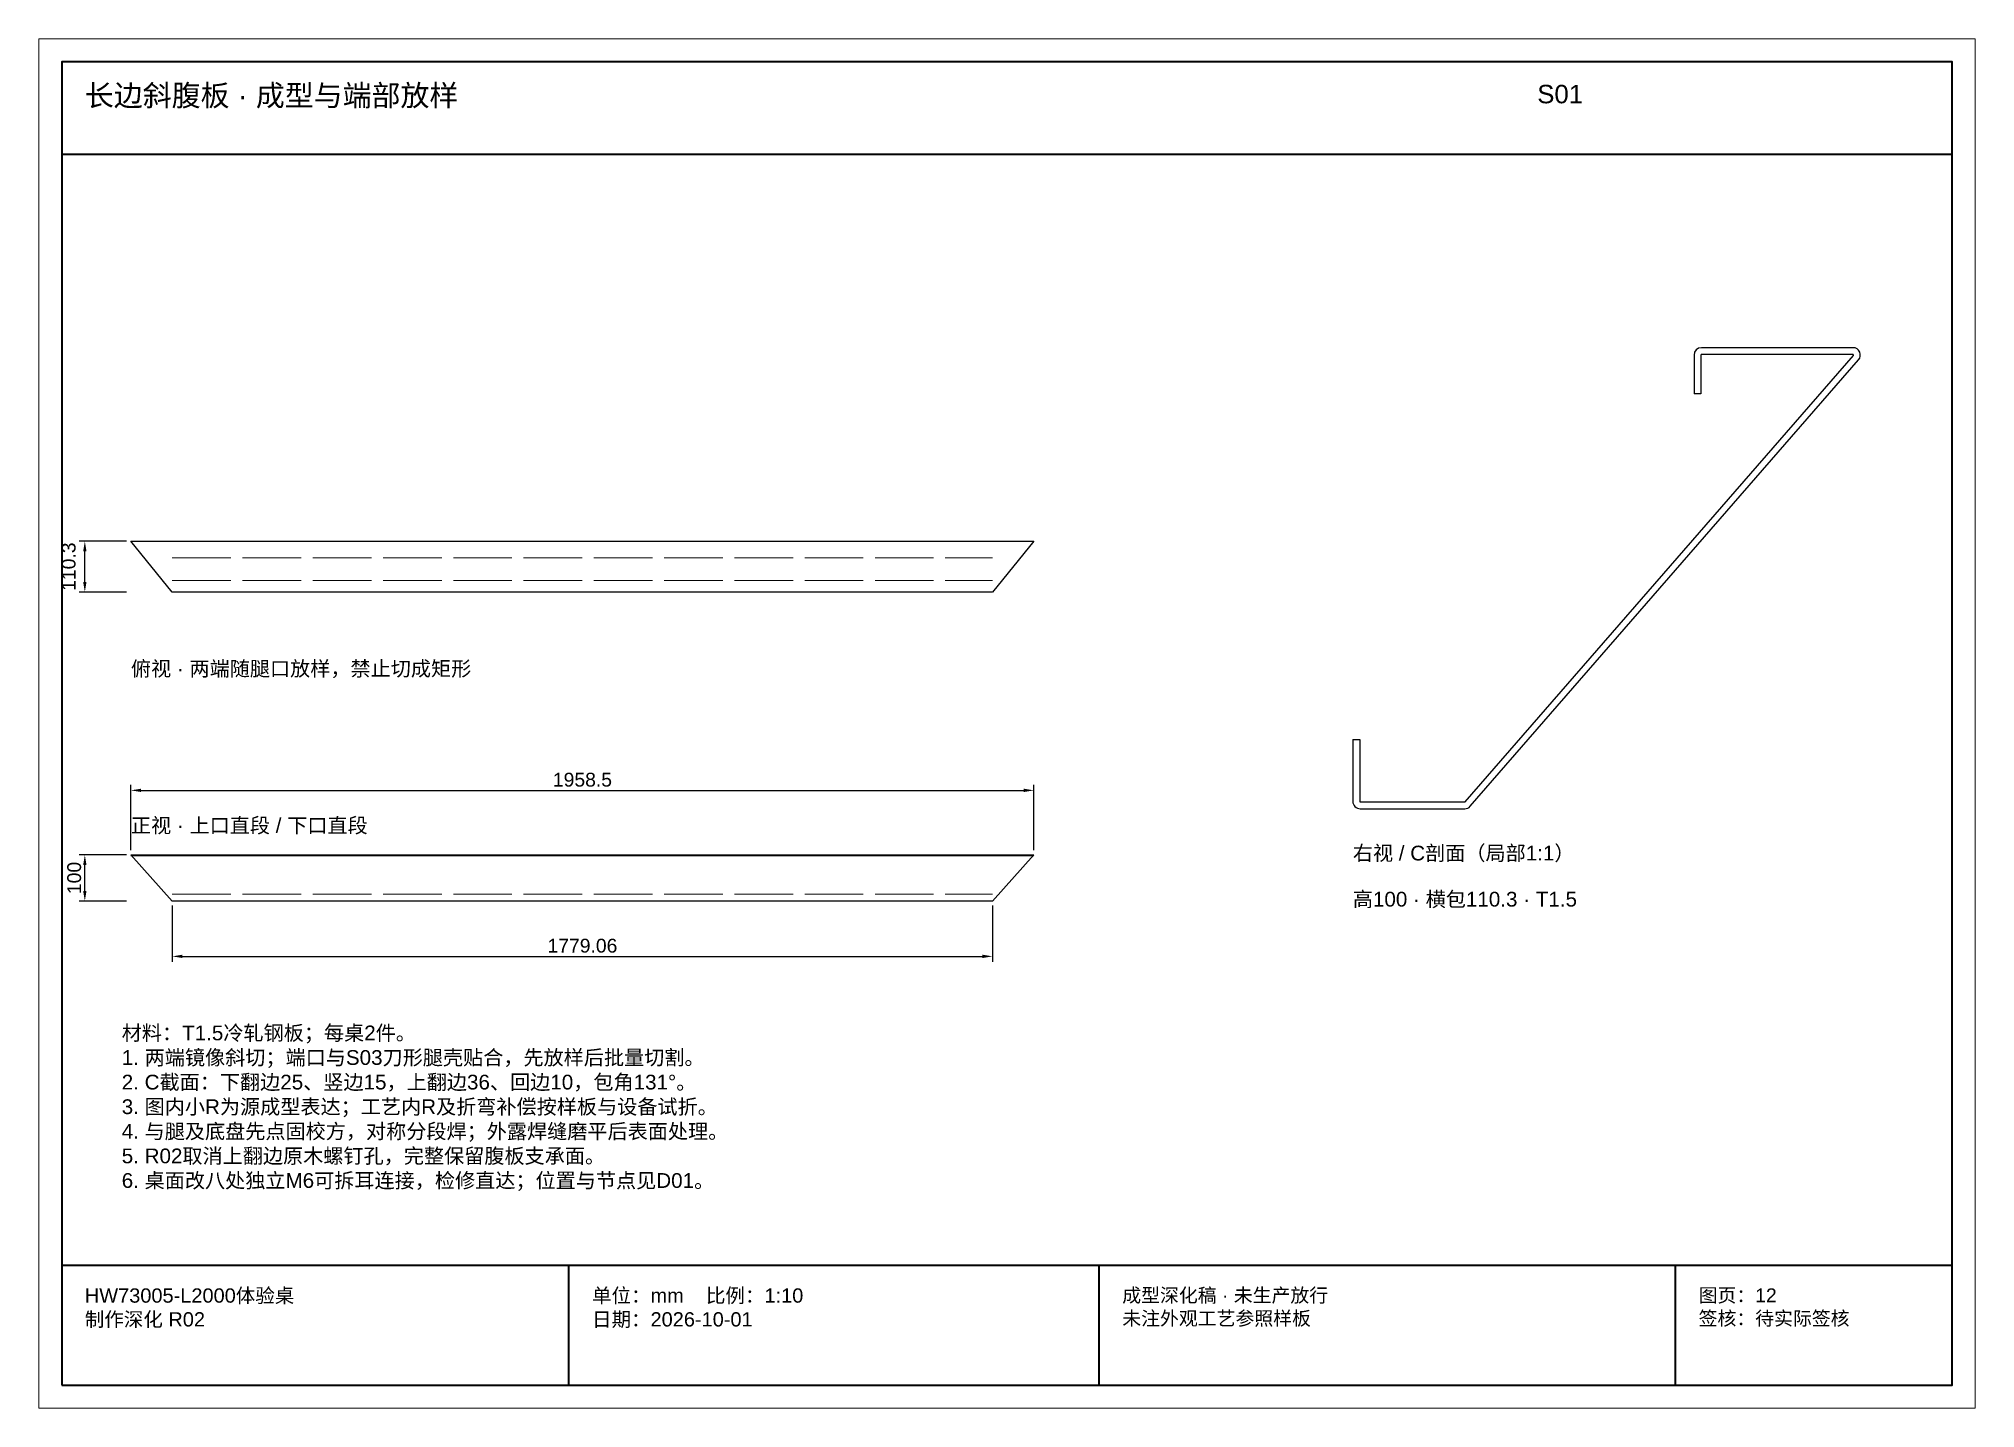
# Paper-space layout 'S01' of a CAD drawing. Header units: millimetres. Extents: x 0 to 420, y 0 to 297.
# The model-space entities are those that its viewports show. They can reach past a viewport. Long polylines and large blocks are cut down to what shows.
import ezdxf

# ---------------------------------------------------------------- set-up
doc = ezdxf.new("R2010")
doc.units = ezdxf.units.MM
doc.linetypes.add('DASHED', pattern=[1.524, 1.27, -0.254])
for name, color, linetype, lineweight in [('DIM', 7, 'Continuous', 13), ('FRAME', 7, 'Continuous', 35), ('HIDDEN', 8, 'DASHED', 13), ('NOTE', 7, 'Continuous', 18), ('OUTLINE', 7, 'Continuous', 25)]:
    doc.layers.add(name, color=color, linetype=linetype, lineweight=lineweight)
doc.styles.add('CN', font='Arial Unicode.ttf')
doc.dimstyles.new('D10', dxfattribs={"dimtxt": 30, "dimasz": 22, "dimexe": 12, "dimexo": 10, "dimgap": 8, "dimtad": 1, "dimdsep": 46, "dimtxsty": 'CN', "dimcen": 2.5, "dimclrd": 7, "dimclre": 7, "dimclrt": 7, "dimazin": 3, "dimtfac": 1, "dimtmove": 0, "dimatfit": 3})

msp = doc.modelspace()

# ---------------------------------------------------------------- linework, layer by layer
at = {"layer": 'FRAME'}
for p, q in [((132050, 2720), (136150, 2720)), ((132050, 310), (136150, 310)), ((133150, 50), (133150, 310)), ((134300, 50), (134300, 310)), ((135550, 50), (135550, 310))]:
    msp.add_line(p, q, dxfattribs=at)
msp.add_lwpolyline([(132050, 50), (136150, 50), (136150, 2920), (132050, 2920)], close=True, dxfattribs=at)
at = {"layer": 'HIDDEN'}
for p, q in [((132289.722, 1844), (134068.778, 1844)), ((132289.722, 1795), (134068.778, 1795)), ((132289.722, 1115), (134068.778, 1115))]:
    msp.add_line(p, q, dxfattribs=at)
at = {"layer": 'OUTLINE'}
for p, q in [((135093.467, 1315.344), (135935.627, 2283.344)), ((135104.783, 1305.498), (135946.943, 2273.498)), ((135590, 2284), (135590, 2200)), ((135605, 2284), (135605, 2200)), ((135934.872, 2300), (135606, 2300)), ((135934.872, 2285), (135606, 2285)), ((135605, 2200), (135590, 2200)), ((134850, 1450), (134850, 1316)), ((134850, 1450), (134865, 1450)), ((134865, 1450), (134865, 1316)), ((134866, 1315), (135092.712, 1315)), ((134866, 1300), (135092.712, 1300)), ((132200, 1198.5), (134158.5, 1198.5))]:
    msp.add_line(p, q, dxfattribs=at)
for points in [[(132200, 1880.3), (134158.5, 1880.3), (134068.778, 1770), (132289.722, 1770)], [(132200, 1200), (134158.5, 1200), (134068.778, 1100), (132289.722, 1100)]]:
    msp.add_lwpolyline(points, close=True, dxfattribs=at)
for centre, radius, start, end in [((135606, 2284), 16, 90, 180), ((135606, 2284), 1, 90.007942, 180.026214), ((135934.872, 2284), 16, 319, 90), ((135934.872, 2284), 1, 318.983829, 90.000352), ((134866, 1316), 16, 179.999788, 270.000212), ((134866, 1316), 1, 179.990861, 270.026214), ((135092.714, 1315.997), 0.997, 269.911409, 319.054901), ((135092.713, 1315.999), 15.998, 269.997638, 318.979552)]:
    msp.add_arc(centre, radius, start, end, dxfattribs=at)

# ---------------------------------------------------------------- texts
at = {"layer": 'NOTE', "attachment_point": 1, "style": 'CN'}
for s, insert, char_height, width in [('长边斜腹板 · 成型与端部放样', (132100, 2870), 46, 3100), ('S01', (135250, 2870), 40, 900), ('俯视 · 两端随腿口放样，禁止切成矩形', (132200, 1620), 32, 2400), ('正视 · 上口直段 / 下口直段', (132200, 1280), 32, 1500), ('右视 / C剖面（局部1:1）', (134850, 1220), 32, 1150), ('高100 · 横包110.3 · T1.5', (134850, 1120), 32, 1200), ('材料：T1.5冷轧钢板；每桌2件。\\P1. 两端镜像斜切；端口与S03刀形腿壳贴合，先放样后批量切割。\\P2. C截面：下翻边25、竖边15，上翻边36、回边10，包角131°。\\P3. 图内小R为源成型表达；工艺内R及折弯补偿按样板与设备试折。\\P4. 与腿及底盘先点固校方，对称分段焊；外露焊缝磨平后表面处理。\\P5. R02取消上翻边原木螺钉孔，完整保留腹板支承面。\\P6. 桌面改八处独立M6可拆耳连接，检修直达；位置与节点见D01。', (132180, 830), 32, 2500), ('HW73005-L2000体验桌\\P制作深化 R02', (132100, 260), 31, 1000), ('单位：mm    比例：1:10\\P日期：2026-10-01', (133200, 260), 31, 1050), ('成型深化稿 · 未生产放行\\P未注外观工艺参照样板', (134350, 260), 30, 1150), ('图页：12\\P签核：待实际签核', (135600, 260), 30, 550)]:
    msp.add_mtext(s, dxfattribs=dict(at, insert=insert, char_height=char_height, width=width))

# ---------------------------------------------------------------- dimensions: what is measured, and where the dimension line sits
at = {"layer": 'DIM'}
for base, p1, p2 in [((132100, 1770), (132200, 1770), (132200, 1880.3)), ((132100, 1100), (132200, 1100), (132200, 1200))]:
    msp.add_linear_dim(base=base, p1=p1, p2=p2, angle=90, dimstyle='D10', dxfattribs=at).render()
for base, p1, p2 in [((132200, 1340), (132200, 1200), (134158.5, 1200)), ((132289.722, 980), (132289.722, 1100), (134068.778, 1100))]:
    msp.add_linear_dim(base=base, p1=p1, p2=p2, dimstyle='D10', dxfattribs=at).render()

psp = doc.layouts.new('S01')

# ---------------------------------------------------------------- viewports
at = {"layer": 'Defpoints'}
psp.add_viewport(center=(210, 148.5), size=(420, 297), view_center_point=(134100, 1485), view_height=2970, dxfattribs=at)

doc.saveas('drawing.dxf')
